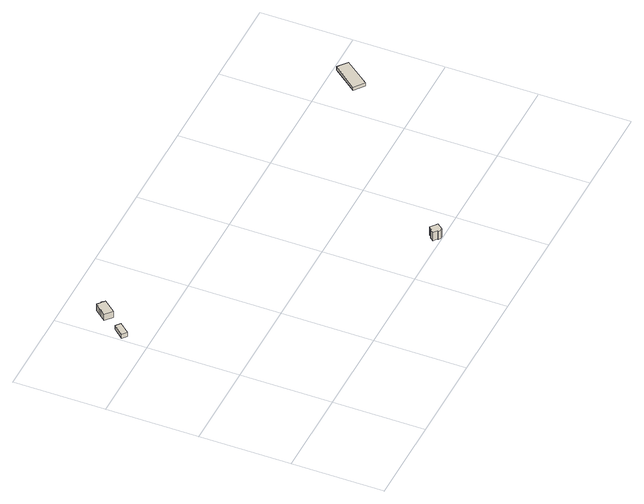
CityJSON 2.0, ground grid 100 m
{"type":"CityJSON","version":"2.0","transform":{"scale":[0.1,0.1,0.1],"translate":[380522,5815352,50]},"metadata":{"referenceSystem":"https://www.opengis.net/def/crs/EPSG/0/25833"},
"CityObjects":{
"building1":{"type":"Building","attributes":{"Gemeindeschluessel":"11000004","BezugspunktDach":"2200","function":"31001_2700","measuredHeight":5.9,"storeysAboveGround":1},"address":[{"country":"Germany","locality":"Berlin","thoroughfareNumber":"20 (1)","thoroughfareName":"Königsweg"}],"geometry":[{"type":"Solid","lod":"1","boundaries":[[[[0,1,2,3]],[[4,5,6,7]],[[4,7,3,2]],[[5,4,2,1]],[[6,5,1,0]],[[7,6,0,3]]]]}]},
"building2":{"type":"Building","attributes":{"Gemeindeschluessel":"11000004","BezugspunktDach":"2200","function":"31001_1010","measuredHeight":10.9,"storeysAboveGround":1},"address":[{"country":"Germany","locality":"Berlin","thoroughfareNumber":"20, 22","thoroughfareName":"Königsweg"}],"geometry":[{"type":"Solid","lod":"1","boundaries":[[[[8,9,10,11,12,13,14,15,16,17]],[[18,19,20,21,22,23,24,25,26,27]],[[18,27,17,16]],[[19,18,16,15]],[[20,19,15,14]],[[21,20,14,13]],[[22,21,13,12]],[[23,22,12,11]],[[24,23,11,10]],[[25,24,10,9]],[[26,25,9,8]],[[27,26,8,17]]]]}]},
"building3":{"type":"Building","attributes":{"Gemeindeschluessel":"11000004","BezugspunktDach":"2200","function":"31001_1010","measuredHeight":11.96,"storeysAboveGround":3},"address":[{"country":"Germany","locality":"Berlin","thoroughfareNumber":"25","thoroughfareName":"Auerbachstraße"}],"geometry":[{"type":"Solid","lod":"1","boundaries":[[[[28,29,30,31,32,33,34,35,36,37,38,39]],[[40,41,42,43,44,45,46,47,48,49,50,51]],[[40,51,39,38]],[[41,40,38,37]],[[42,41,37,36]],[[43,42,36,35]],[[44,43,35,34]],[[45,44,34,33]],[[46,45,33,32]],[[47,46,32,31]],[[48,47,31,30]],[[49,48,30,29]],[[50,49,29,28]],[[51,50,28,39]]]]}]},
"building4":{"type":"Building","attributes":{"Gemeindeschluessel":"11000004","BezugspunktDach":"2200","function":"31001_2522","measuredHeight":4.38,"storeysAboveGround":1},"address":[{"country":"Germany","locality":"Berlin","thoroughfareNumber":"23 (5)","thoroughfareName":"Auerbachstraße"}],"geometry":[{"type":"Solid","lod":"1","boundaries":[[[[52,53,54,55]],[[56,57,58,59]],[[56,59,55,54]],[[57,56,54,53]],[[58,57,53,52]],[[59,58,52,55]]]]}]}
},
"vertices":[
[51,2233,87],[148,2347,87],[97,2391,87],[1,2275,87],[97,2391,37],[148,2347,37],[51,2233,37],[1,2275,37],
[247,2473,122],[355,2604,122],[334,2620,122],[338,2624,122],[321,2638,122],[317,2634,122],[276,2669,122],[232,2615,122],[213,2591,122],[169,2538,122],[213,2591,38],[232,2615,38],[276,2669,38],[317,2634,38],[321,2638,38],[338,2624,38],[334,2620,38],[355,2604,38],[247,2473,38],[169,2538,38],
[2620,32,132],[2615,26,132],[2620,22,132],[2643,4,132],[2655,19,132],[2668,8,132],[2718,71,132],[2682,100,132],[2645,130,132],[2617,95,132],[2608,102,132],[2579,65,132],[2608,102,25],[2617,95,25],[2645,130,25],[2682,100,25],[2718,71,25],[2668,8,25],[2655,19,25],[2643,4,25],[2620,22,25],[2615,26,25],[2620,32,25],[2579,65,25],
[4427,1611,51],[4640,1885,51],[4532,1970,51],[4318,1695,51],[4532,1970,8],[4640,1885,8],[4427,1611,8],[4318,1695,8]
]}
